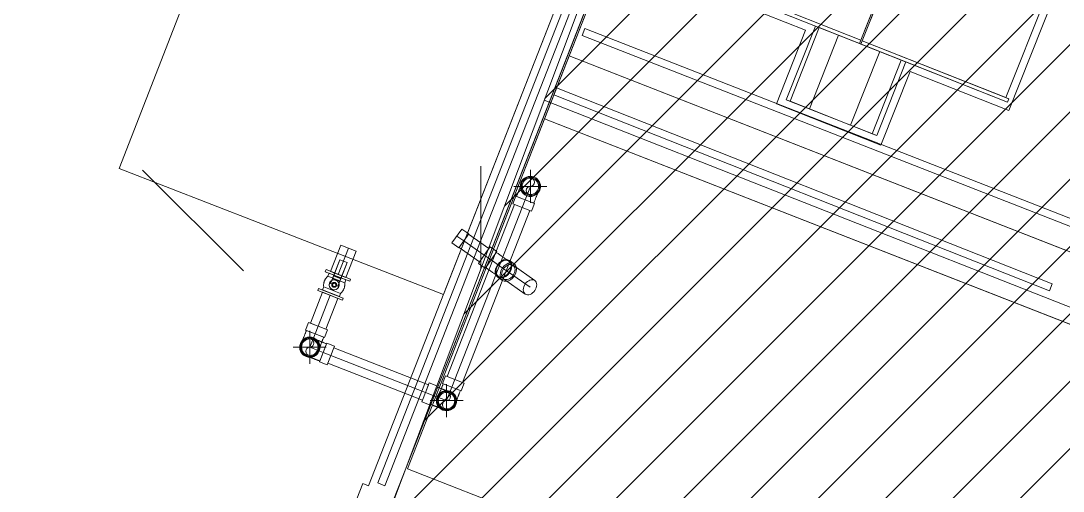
# Model space of a CAD drawing. Header units: metres. Extents: x -207 to 292, y -187 to 169.
# Drawn here: x -130.71 to -123.75, y -70.56 to -67.42 of the extents above; entities that cross this region are included whole.
import ezdxf

# ---------------------------------------------------------------- set-up
doc = ezdxf.new("R2010")
doc.units = ezdxf.units.M
for name, color, linetype, lineweight in [('A-FLOR', 7, 'Continuous', 9), ('A-FLOR-HRAL', 7, 'Continuous', 9), ('A-WALL', 7, 'Continuous', 9), ('ACHURADO', 7, 'Continuous', 9), ('C-BLDG-PADS', 7, 'Continuous', 9), ('C-TOPO', 7, 'Continuous', 9), ('EQUIPOS PIS', 7, 'Continuous', 9), ('M-EQPM', 7, 'Continuous', 9), ('P-PIPE', 7, 'Continuous', 9), ('P-PIPE-CNTR', 7, 'Continuous', 9)]:
    doc.layers.add(name, color=color, linetype=linetype, lineweight=lineweight)
doc.layers.add('PR10-ARQ-PL-001-Emplazamiento-C-1_dwg', color=7, linetype='Continuous', lineweight=9, true_color=0x767676)

# ---------------------------------------------------------------- blocks, each defined once
blk = doc.blocks.new('Railing - Railing-2150862-PLANTA EMPLAZAMIENTO ACTUALIZADO')
at = {"layer": 'A-FLOR-HRAL'}
for p, q in [((-126.9444, -67.4741), (-126.9626, -67.5206)), ((-126.9444, -67.4741), (-126.9626, -67.5206)), ((-126.9444, -67.4741), (-126.9626, -67.5206)), ((-126.9444, -67.4741), (-126.9626, -67.5206)), ((-123.6653, -68.7572), (-126.9444, -67.4741)), ((-123.6653, -68.7572), (-126.9444, -67.4741)), ((-126.9626, -67.5206), (-123.6835, -68.8037)), ((-126.9626, -67.5206), (-123.6835, -68.8037)), ((-123.6835, -68.8037), (-123.6653, -68.7572)), ((-123.6835, -68.8037), (-123.6653, -68.7572)), ((-123.6835, -68.8037), (-123.6653, -68.7572)), ((-123.6835, -68.8037), (-123.6653, -68.7572))]:
    blk.add_line(p, q, dxfattribs=at)
blk = doc.blocks.new('Railing - Railing-2150904-PLANTA EMPLAZAMIENTO ACTUALIZADO')
at = {"layer": 'A-FLOR-HRAL'}
for p, q in [((-127.1329, -67.8708), (-127.1513, -67.9173)), ((-127.1329, -67.8708), (-127.1513, -67.9173)), ((-127.1329, -67.8708), (-127.1513, -67.9173)), ((-127.1329, -67.8708), (-127.1513, -67.9173)), ((-123.8278, -69.1788), (-127.1329, -67.8708)), ((-123.8278, -69.1788), (-127.1329, -67.8708)), ((-127.1513, -67.9173), (-123.8462, -69.2253)), ((-127.1513, -67.9173), (-123.8462, -69.2253)), ((-123.8462, -69.2253), (-123.8278, -69.1788)), ((-123.8462, -69.2253), (-123.8278, -69.1788)), ((-123.8462, -69.2253), (-123.8278, -69.1788)), ((-123.8462, -69.2253), (-123.8278, -69.1788))]:
    blk.add_line(p, q, dxfattribs=at)
blk = doc.blocks.new('M_Equipo estanque lodos - M_Equipo estanque lodos-2152943-PLANTA EMPLAZAMIENTO ACTUALIZADO')
at = {"layer": 'M-EQPM'}
for p, q in [((-0.005, 4.2085), (-1.1021, 4.2085)), ((-1.1021, 4.2085), (-1.1021, -0.05)), ((-1.1021, -0.05), (-1.1021, 4.2085)), ((-1.1021, 4.2085), (-0.005, 4.2085)), ((-0.005, 4.1585), (-0.005, 4.2085)), ((-0.005, 4.2085), (-0.005, 4.1585)), ((0.005, 4.2085), (-0.005, 4.2085)), ((-0.005, 4.2085), (-0.005, 0)), ((-0.005, 0), (-0.005, 4.2085)), ((-0.005, 4.2085), (0.005, 4.2085)), ((1.0852, 4.2085), (0.005, 4.2085)), ((0.005, 4.2085), (0.005, 4.1585)), ((0.005, 4.1585), (0.005, 4.2085)), ((0.005, 4.2085), (1.0852, 4.2085)), ((0.005, 4.2085), (0.005, 0)), ((0.005, 0), (0.005, 4.2085)), ((1.0852, -0.05), (1.0852, 4.2085)), ((1.0852, 4.2085), (1.0852, -0.05)), ((-0.005, 4.1585), (-1.056, 4.1585)), ((-1.056, 4.1585), (-0.005, 4.1585)), ((-0.005, 4.1585), (-1.056, 4.1585)), ((-0.005, 4.1585), (-1.056, 4.1585)), ((-1.056, 4.1343), (-1.056, 4.1585)), ((-1.056, 4.1585), (-1.056, 4.1343)), ((-1.0352, 4.1343), (-1.056, 4.1343)), ((-1.056, 4.1343), (-1.0352, 4.1343)), ((-1.056, 4.1343), (-0.005, 4.1343)), ((-1.056, 4.1343), (-0.005, 4.1343)), ((-1.0352, 3.1435), (-1.0352, 4.1343)), ((-1.0352, 4.1343), (-0.005, 4.1343)), ((-1.0352, 4.1343), (-1.0352, 3.1435)), ((-1.0352, 4.1343), (-0.005, 4.1343)), ((-0.005, 4.1585), (-0.005, 4.1343)), ((-0.005, 4.1343), (-0.005, 4.1585)), ((-0.005, 4.1343), (-0.005, 3.1435)), ((-0.005, 3.1435), (-0.005, 4.1343)), ((1.056, 4.1585), (0.005, 4.1585)), ((0.005, 4.1585), (1.056, 4.1585)), ((1.056, 4.1585), (0.005, 4.1585)), ((1.056, 4.1585), (0.005, 4.1585)), ((0.005, 4.1343), (0.005, 4.1585)), ((0.005, 4.1585), (0.005, 4.1343)), ((0.005, 3.1435), (0.005, 4.1343)), ((0.005, 4.1343), (1.0352, 4.1343)), ((0.005, 4.1343), (1.0352, 4.1343)), ((0.005, 4.1343), (0.005, 3.1435)), ((0.005, 4.1343), (1.056, 4.1343)), ((0.005, 4.1343), (1.056, 4.1343)), ((1.0352, 4.1343), (1.0352, 3.1435)), ((1.0352, 3.1435), (1.0352, 4.1343)), ((1.056, 4.1343), (1.0352, 4.1343)), ((1.0352, 4.1343), (1.056, 4.1343)), ((1.056, 4.1585), (1.056, 4.1343)), ((1.056, 4.1343), (1.056, 4.1585)), ((-1.056, 3.1435), (-1.0352, 3.1435)), ((-0.005, 3.1435), (-1.056, 3.1435)), ((-1.0352, 3.1435), (-1.056, 3.1435)), ((-0.005, 3.1435), (-1.056, 3.1435)), ((-1.056, 3.1193), (-1.056, 3.1435)), ((-1.056, 3.1435), (-1.056, 3.1193)), ((-0.005, 3.1435), (-1.0352, 3.1435)), ((-0.005, 3.1435), (-1.0352, 3.1435)), ((-0.005, 3.1435), (-0.005, 3.1193)), ((-0.005, 3.1193), (-0.005, 3.1435)), ((1.0352, 3.1435), (0.005, 3.1435)), ((1.0352, 3.1435), (0.005, 3.1435)), ((1.056, 3.1435), (0.005, 3.1435)), ((1.056, 3.1435), (0.005, 3.1435)), ((0.005, 3.1193), (0.005, 3.1435)), ((0.005, 3.1435), (0.005, 3.1193)), ((1.0352, 3.1435), (1.056, 3.1435)), ((1.056, 3.1435), (1.0352, 3.1435)), ((1.056, 3.1435), (1.056, 3.1193)), ((1.056, 3.1193), (1.056, 3.1435)), ((-1.0352, 3.1193), (-1.056, 3.1193)), ((-1.056, 3.1193), (-1.0352, 3.1193)), ((-1.056, 3.1193), (-0.005, 3.1193)), ((-1.056, 3.1193), (-0.005, 3.1193)), ((-1.0352, 2.1241), (-1.0352, 3.1193)), ((-1.0352, 3.1193), (-0.005, 3.1193)), ((-1.0352, 3.1193), (-1.0352, 2.1241)), ((-1.0352, 3.1193), (-0.005, 3.1193)), ((-0.005, 3.1193), (-0.005, 2.1241)), ((-0.005, 2.1241), (-0.005, 3.1193)), ((0.005, 2.1241), (0.005, 3.1193)), ((0.005, 3.1193), (1.0352, 3.1193)), ((0.005, 3.1193), (1.0352, 3.1193)), ((0.005, 3.1193), (0.005, 2.1241)), ((0.005, 3.1193), (1.056, 3.1193)), ((0.005, 3.1193), (1.056, 3.1193)), ((1.0352, 3.1193), (1.0352, 2.1241)), ((1.0352, 2.1241), (1.0352, 3.1193)), ((1.056, 3.1193), (1.0352, 3.1193)), ((1.0352, 3.1193), (1.056, 3.1193)), ((-1.056, 2.1241), (-1.0352, 2.1241)), ((-0.005, 2.1241), (-1.056, 2.1241)), ((-1.0352, 2.1241), (-1.056, 2.1241)), ((-0.005, 2.1241), (-1.056, 2.1241)), ((-1.056, 2.0999), (-1.056, 2.1241)), ((-1.056, 2.1241), (-1.056, 2.0999)), ((-1.0352, 2.0999), (-1.056, 2.0999)), ((-1.056, 2.0999), (-1.0352, 2.0999)), ((-1.056, 2.0999), (-0.005, 2.0999)), ((-1.056, 2.0999), (-0.005, 2.0999)), ((-0.005, 2.1241), (-1.0352, 2.1241)), ((-0.005, 2.1241), (-1.0352, 2.1241)), ((-1.0352, 1.1347), (-1.0352, 2.0999)), ((-1.0352, 2.0999), (-0.005, 2.0999)), ((-1.0352, 2.0999), (-1.0352, 1.1347)), ((-1.0352, 2.0999), (-0.005, 2.0999)), ((-0.005, 2.1241), (-0.005, 2.0999)), ((-0.005, 2.0999), (-0.005, 2.1241)), ((-0.005, 2.0999), (-0.005, 1.1347)), ((-0.005, 1.1347), (-0.005, 2.0999)), ((1.0352, 2.1241), (0.005, 2.1241)), ((1.0352, 2.1241), (0.005, 2.1241)), ((1.056, 2.1241), (0.005, 2.1241)), ((1.056, 2.1241), (0.005, 2.1241)), ((0.005, 2.0999), (0.005, 2.1241)), ((0.005, 2.1241), (0.005, 2.0999)), ((0.005, 1.1347), (0.005, 2.0999)), ((0.005, 2.0999), (1.0352, 2.0999)), ((0.005, 2.0999), (1.0352, 2.0999)), ((0.005, 2.0999), (0.005, 1.1347)), ((0.005, 2.0999), (1.056, 2.0999)), ((0.005, 2.0999), (1.056, 2.0999)), ((1.0352, 2.1241), (1.056, 2.1241)), ((1.056, 2.1241), (1.0352, 2.1241)), ((1.0352, 2.0999), (1.0352, 1.1347)), ((1.0352, 1.1347), (1.0352, 2.0999)), ((1.056, 2.0999), (1.0352, 2.0999)), ((1.0352, 2.0999), (1.056, 2.0999)), ((1.056, 2.1241), (1.056, 2.0999)), ((1.056, 2.0999), (1.056, 2.1241)), ((-1.056, 1.1347), (-1.0352, 1.1347)), ((-0.005, 1.1347), (-1.056, 1.1347)), ((-1.0352, 1.1347), (-1.056, 1.1347)), ((-0.005, 1.1347), (-1.056, 1.1347)), ((-1.056, 1.1105), (-1.056, 1.1347)), ((-1.056, 1.1347), (-1.056, 1.1105)), ((-0.005, 1.1347), (-1.0352, 1.1347)), ((-0.005, 1.1347), (-1.0352, 1.1347)), ((-0.005, 1.1347), (-0.005, 1.1105)), ((-0.005, 1.1105), (-0.005, 1.1347)), ((1.0352, 1.1347), (0.005, 1.1347)), ((1.0352, 1.1347), (0.005, 1.1347)), ((1.056, 1.1347), (0.005, 1.1347)), ((1.056, 1.1347), (0.005, 1.1347)), ((0.005, 1.1105), (0.005, 1.1347)), ((0.005, 1.1347), (0.005, 1.1105)), ((1.0352, 1.1347), (1.056, 1.1347)), ((1.056, 1.1347), (1.0352, 1.1347)), ((1.056, 1.1347), (1.056, 1.1105)), ((1.056, 1.1105), (1.056, 1.1347)), ((-1.0352, 1.1105), (-1.056, 1.1105)), ((-1.056, 1.1105), (-1.0352, 1.1105)), ((-1.056, 1.1105), (-0.005, 1.1105)), ((-1.056, 1.1105), (-0.005, 1.1105)), ((-1.0352, 0.0242), (-1.0352, 1.1105)), ((-1.0352, 1.1105), (-0.005, 1.1105)), ((-1.0352, 1.1105), (-1.0352, 0.0242)), ((-1.0352, 1.1105), (-0.005, 1.1105)), ((-0.005, 1.1105), (-0.005, 0.0242)), ((-0.005, 0.0242), (-0.005, 1.1105)), ((0.005, 0.0242), (0.005, 1.1105)), ((0.005, 1.1105), (1.0352, 1.1105)), ((0.005, 1.1105), (1.0352, 1.1105)), ((0.005, 1.1105), (0.005, 0.0242)), ((0.005, 1.1105), (1.056, 1.1105)), ((0.005, 1.1105), (1.056, 1.1105)), ((1.0352, 1.1105), (1.0352, 0.0242)), ((1.0352, 0.0242), (1.0352, 1.1105)), ((1.056, 1.1105), (1.0352, 1.1105)), ((1.0352, 1.1105), (1.056, 1.1105)), ((-1.056, 0.0242), (-1.0352, 0.0242)), ((-0.005, 0.0242), (-1.056, 0.0242)), ((-1.0352, 0.0242), (-1.056, 0.0242)), ((-0.005, 0.0242), (-1.056, 0.0242)), ((-1.056, 0), (-1.056, 0.0242)), ((-1.056, 0.0242), (-1.056, 0)), ((-0.3221, 0), (-1.056, 0)), ((-1.056, 0), (-0.3221, 0)), ((-1.056, 0), (-0.005, 0)), ((-1.056, 0), (-0.005, 0)), ((-0.005, 0.0242), (-1.0352, 0.0242)), ((-0.005, 0.0242), (-1.0352, 0.0242)), ((0.3273, 0), (-0.3221, 0)), ((-0.3221, 0), (-0.2943, 0)), ((-0.3221, -0.5288), (-0.3221, 0)), ((-0.3221, 0), (-0.3221, -0.5288)), ((-0.3221, 0), (-0.3221, -0.5288)), ((-0.3221, 0), (-0.3221, -0.5288)), ((-0.2943, 0), (-0.1557, 0)), ((-0.2943, 0), (-0.2943, -0.5288)), ((-0.2943, 0), (-0.2943, -0.5288)), ((-0.1557, 0), (0.1394, 0)), ((-0.1557, 0), (-0.1557, -0.5288)), ((-0.005, 0.0242), (-0.005, 0)), ((-0.005, 0), (-0.005, 0.0242)), ((0.005, 0), (-0.005, 0)), ((-0.005, 0), (0.005, 0)), ((1.0352, 0.0242), (0.005, 0.0242)), ((1.0352, 0.0242), (0.005, 0.0242)), ((1.056, 0.0242), (0.005, 0.0242)), ((1.056, 0.0242), (0.005, 0.0242)), ((0.005, 0), (0.005, 0.0242)), ((0.005, 0.0242), (0.005, 0)), ((0.1394, 0), (0.1394, -0.5288)), ((0.2939, 0), (0.2939, -0.5288)), ((0.2939, 0), (0.2939, -0.5288)), ((0.3273, -0.5288), (0.3273, 0)), ((0.3273, 0), (0.3273, -0.5288)), ((1.0352, 0.0242), (1.056, 0.0242)), ((1.056, 0.0242), (1.0352, 0.0242)), ((1.056, 0.0242), (1.056, 0)), ((1.056, 0), (1.056, 0.0242)), ((-1.1021, -0.05), (-0.3721, -0.05)), ((-0.3721, -0.05), (-1.1021, -0.05)), ((-0.3721, -0.05), (-0.3721, -0.5788)), ((-0.3721, -0.5788), (-0.3721, -0.05)), ((0.005, 0), (1.056, 0)), ((0.005, 0), (1.056, 0)), ((0.1394, 0), (0.2939, 0)), ((0.2939, 0), (0.3273, 0)), ((1.056, 0), (0.3273, 0)), ((0.3273, 0), (1.056, 0)), ((0.3273, 0), (0.3273, -0.5288)), ((0.3273, -0.5288), (0.3273, 0)), ((0.3773, -0.5788), (0.3773, -0.05)), ((0.3773, -0.05), (1.0852, -0.05)), ((1.0852, -0.05), (0.3773, -0.05)), ((0.3773, -0.05), (0.3773, -0.5788)), ((0.3273, -0.5288), (-0.3221, -0.5288)), ((-0.3221, -0.5288), (0.3273, -0.5288)), ((-0.2943, -0.5288), (-0.3221, -0.5288)), ((-0.3221, -0.5288), (0.3273, -0.5288)), ((-0.1557, -0.5288), (-0.2943, -0.5288)), ((0.1394, -0.5288), (-0.1557, -0.5288)), ((0.2939, -0.5288), (0.1394, -0.5288)), ((0.3273, -0.5288), (0.2939, -0.5288)), ((-0.3721, -0.5788), (0.3773, -0.5788)), ((0.3773, -0.5788), (-0.3721, -0.5788))]:
    blk.add_line(p, q, dxfattribs=at)
blk = doc.blocks.new('Plastico - Codo - PL - Codo-2177295-PLANTA EMPLAZAMIENTO ACTUALIZADO')
at = {"layer": 'P-PIPE'}
for p, q in [((-128.786, -69.4352), (-128.806, -69.4864)), ((-128.7232, -69.4598), (-128.786, -69.4352)), ((-128.806, -69.4864), (-128.7433, -69.511)), ((-128.7433, -69.511), (-128.8008, -69.4885)), ((-128.7433, -69.511), (-128.6805, -69.5355)), ((-128.6858, -69.5335), (-128.7433, -69.511)), ((-128.6605, -69.4843), (-128.7232, -69.4598)), ((-128.6805, -69.5355), (-128.6605, -69.4843))]:
    blk.add_line(p, q, dxfattribs=at)
at = {"layer": 'P-PIPE', "flags": 128}
for points in [[(-128.8008, -69.4885), (-128.8022, -69.4921), (-128.8036, -69.4956), (-128.805, -69.4992), (-128.8064, -69.5028), (-128.8077, -69.5063), (-128.8091, -69.5098), (-128.8105, -69.5132), (-128.8118, -69.5167), (-128.8131, -69.52), (-128.8144, -69.5234), (-128.8157, -69.5266), (-128.817, -69.5299), (-128.8182, -69.533), (-128.8194, -69.5361), (-128.8206, -69.5391), (-128.8217, -69.542), (-128.8228, -69.5448), (-128.8239, -69.5476), (-128.8249, -69.5502), (-128.8259, -69.5528), (-128.8269, -69.5552), (-128.8278, -69.5575), (-128.8287, -69.5598), (-128.8295, -69.5619), (-128.8303, -69.5639), (-128.831, -69.5657), (-128.8317, -69.5675), (-128.8323, -69.5691), (-128.8329, -69.5706), (-128.8334, -69.572), (-128.8339, -69.5732), (-128.8344, -69.5743), (-128.8347, -69.5753), (-128.8351, -69.5761), (-128.8353, -69.5768), (-128.8355, -69.5773), (-128.8357, -69.5777), (-128.8358, -69.578), (-128.8358, -69.5781)], [(-128.7208, -69.6231), (-128.7208, -69.623), (-128.7207, -69.6228), (-128.7206, -69.6224), (-128.7204, -69.6219), (-128.7201, -69.6213), (-128.7198, -69.6205), (-128.7195, -69.6196), (-128.719, -69.6185), (-128.7186, -69.6173), (-128.7181, -69.616), (-128.7175, -69.6145), (-128.7169, -69.613), (-128.7162, -69.6112), (-128.7155, -69.6094), (-128.7147, -69.6074), (-128.7139, -69.6053), (-128.713, -69.6031), (-128.7121, -69.6008), (-128.7112, -69.5984), (-128.7102, -69.5959), (-128.7092, -69.5933), (-128.7081, -69.5906), (-128.707, -69.5878), (-128.7059, -69.5849), (-128.7047, -69.5819), (-128.7035, -69.5788), (-128.7023, -69.5757), (-128.701, -69.5725), (-128.6998, -69.5693), (-128.6985, -69.5659), (-128.6971, -69.5626), (-128.6958, -69.5592), (-128.6945, -69.5557), (-128.6931, -69.5522), (-128.6917, -69.5487), (-128.6903, -69.5452), (-128.6889, -69.5416), (-128.6875, -69.538), (-128.6861, -69.5344), (-128.6858, -69.5335)]]:
    blk.add_lwpolyline(points, dxfattribs=at)
at = {"layer": 'P-PIPE'}
for radius, start, end in [(0.0674, 68.6299, 248.6299), (0.0674, 68.6299, 248.6299), (0.0617, 68.6299, 248.6299), (0.0674, 248.6299, 68.6299), (0.0674, 248.6299, 68.6299), (0.0618, 248.6299, 68.6299)]:
    blk.add_arc((-128.7783, -69.6006), radius, start, end, dxfattribs=at)
blk = doc.blocks.new('Plastico - Codo - PL - Codo-V53-PLANTA EMPLAZAMIENTO ACTUALIZADO')
at = {"layer": 'P-PIPE'}
for p, q in [((-128.6642, -69.5729), (-128.6887, -69.6356)), ((-128.6662, -69.5781), (-128.6887, -69.6356)), ((-128.6129, -69.5929), (-128.6642, -69.5729)), ((-128.6887, -69.6356), (-128.7133, -69.6984)), ((-128.6887, -69.6356), (-128.7112, -69.6931)), ((-128.6375, -69.6557), (-128.6129, -69.5929)), ((-128.7133, -69.6984), (-128.6621, -69.7184)), ((-128.6621, -69.7184), (-128.6375, -69.6557))]:
    blk.add_line(p, q, dxfattribs=at)
at = {"layer": 'P-PIPE', "flags": 128}
for points in [[(-128.8008, -69.6581), (-128.8031, -69.6571), (-128.8053, -69.6561), (-128.8075, -69.655), (-128.8097, -69.6538), (-128.8118, -69.6525), (-128.8138, -69.6511), (-128.8158, -69.6496), (-128.8178, -69.6481), (-128.8196, -69.6465), (-128.8214, -69.6448), (-128.8232, -69.643), (-128.8248, -69.6412), (-128.8264, -69.6393), (-128.8279, -69.6373), (-128.8294, -69.6353), (-128.8307, -69.6333), (-128.832, -69.6311), (-128.8332, -69.629), (-128.8342, -69.6268), (-128.8353, -69.6245), (-128.8362, -69.6222), (-128.837, -69.6199), (-128.8377, -69.6175), (-128.8383, -69.6151), (-128.8389, -69.6127), (-128.8393, -69.6103), (-128.8396, -69.6078), (-128.8399, -69.6054), (-128.84, -69.6029), (-128.8401, -69.6004), (-128.84, -69.598), (-128.8399, -69.5955), (-128.8396, -69.5931), (-128.8393, -69.5906), (-128.8388, -69.5882), (-128.8383, -69.5858), (-128.8376, -69.5834), (-128.8369, -69.581), (-128.8361, -69.5787), (-128.8358, -69.5781)], [(-128.8358, -69.5781), (-128.8349, -69.5758), (-128.8338, -69.5736), (-128.8327, -69.5714), (-128.8315, -69.5692), (-128.8302, -69.5671), (-128.8288, -69.5651), (-128.8274, -69.5631), (-128.8258, -69.5611), (-128.8242, -69.5593), (-128.8225, -69.5575), (-128.8208, -69.5557), (-128.8189, -69.5541), (-128.817, -69.5525), (-128.8151, -69.551), (-128.8131, -69.5495), (-128.811, -69.5482), (-128.8089, -69.5469), (-128.8067, -69.5457), (-128.8045, -69.5447), (-128.8022, -69.5436), (-128.7999, -69.5427), (-128.7976, -69.5419), (-128.7953, -69.5412), (-128.7929, -69.5406), (-128.7905, -69.54), (-128.788, -69.5396), (-128.7856, -69.5393), (-128.7831, -69.539), (-128.7807, -69.5389), (-128.7782, -69.5388), (-128.7757, -69.5389), (-128.7733, -69.539), (-128.7708, -69.5393), (-128.7684, -69.5396), (-128.7659, -69.5401), (-128.7635, -69.5406), (-128.7611, -69.5413), (-128.7588, -69.542), (-128.7564, -69.5428), (-128.7558, -69.5431)], [(-128.7558, -69.5431), (-128.7535, -69.544), (-128.7513, -69.5451), (-128.7491, -69.5462), (-128.7469, -69.5474), (-128.7448, -69.5487), (-128.7428, -69.5501), (-128.7408, -69.5515), (-128.7389, -69.5531), (-128.737, -69.5547), (-128.7352, -69.5564), (-128.7335, -69.5581), (-128.7318, -69.56), (-128.7302, -69.5619), (-128.7287, -69.5638), (-128.7273, -69.5658), (-128.7259, -69.5679), (-128.7247, -69.57), (-128.7235, -69.5722), (-128.7224, -69.5744), (-128.7214, -69.5767), (-128.7205, -69.5789), (-128.7197, -69.5813), (-128.7189, -69.5836), (-128.7183, -69.586), (-128.7178, -69.5884), (-128.7173, -69.5909), (-128.717, -69.5933), (-128.7168, -69.5958), (-128.7166, -69.5982), (-128.7166, -69.6007), (-128.7166, -69.6032), (-128.7168, -69.6056), (-128.717, -69.6081), (-128.7174, -69.6105), (-128.7178, -69.613), (-128.7184, -69.6154), (-128.719, -69.6178), (-128.7198, -69.6201), (-128.7206, -69.6225), (-128.7208, -69.6231)], [(-128.7558, -69.5431), (-128.7558, -69.5431), (-128.7555, -69.5432), (-128.7552, -69.5433), (-128.7547, -69.5435), (-128.754, -69.5438), (-128.7533, -69.5441), (-128.7523, -69.5444), (-128.7513, -69.5449), (-128.7501, -69.5453), (-128.7487, -69.5458), (-128.7473, -69.5464), (-128.7457, -69.547), (-128.744, -69.5477), (-128.7421, -69.5484), (-128.7402, -69.5492), (-128.7381, -69.55), (-128.7359, -69.5509), (-128.7336, -69.5518), (-128.7312, -69.5527), (-128.7286, -69.5537), (-128.726, -69.5547), (-128.7233, -69.5558), (-128.7205, -69.5569), (-128.7176, -69.558), (-128.7146, -69.5592), (-128.7116, -69.5604), (-128.7085, -69.5616), (-128.7053, -69.5629), (-128.702, -69.5641), (-128.6987, -69.5654), (-128.6953, -69.5667), (-128.6919, -69.5681), (-128.6885, -69.5694), (-128.685, -69.5708), (-128.6815, -69.5722), (-128.6779, -69.5736), (-128.6743, -69.575), (-128.6708, -69.5764), (-128.6672, -69.5778), (-128.6662, -69.5781)], [(-128.7208, -69.6231), (-128.7218, -69.6254), (-128.7228, -69.6276), (-128.7239, -69.6298), (-128.7251, -69.632), (-128.7264, -69.6341), (-128.7278, -69.6361), (-128.7293, -69.6381), (-128.7308, -69.64), (-128.7324, -69.6419), (-128.7341, -69.6437), (-128.7359, -69.6454), (-128.7377, -69.6471), (-128.7396, -69.6487), (-128.7416, -69.6502), (-128.7436, -69.6516), (-128.7456, -69.653), (-128.7478, -69.6542), (-128.7499, -69.6554), (-128.7521, -69.6565), (-128.7544, -69.6575), (-128.7567, -69.6584), (-128.759, -69.6592), (-128.7614, -69.66), (-128.7638, -69.6606), (-128.7662, -69.6611), (-128.7686, -69.6616), (-128.7711, -69.6619), (-128.7735, -69.6621), (-128.776, -69.6623), (-128.7785, -69.6623), (-128.7809, -69.6623), (-128.7834, -69.6621), (-128.7858, -69.6619), (-128.7883, -69.6615), (-128.7907, -69.6611), (-128.7931, -69.6605), (-128.7955, -69.6599), (-128.7979, -69.6591), (-128.8002, -69.6583), (-128.8008, -69.6581)], [(-128.7112, -69.6931), (-128.7148, -69.6917), (-128.7184, -69.6903), (-128.722, -69.6889), (-128.7255, -69.6876), (-128.729, -69.6862), (-128.7325, -69.6848), (-128.736, -69.6835), (-128.7394, -69.6821), (-128.7428, -69.6808), (-128.7461, -69.6795), (-128.7494, -69.6782), (-128.7526, -69.677), (-128.7557, -69.6757), (-128.7588, -69.6745), (-128.7618, -69.6733), (-128.7647, -69.6722), (-128.7676, -69.6711), (-128.7703, -69.67), (-128.773, -69.669), (-128.7755, -69.668), (-128.7779, -69.667), (-128.7803, -69.6661), (-128.7825, -69.6652), (-128.7846, -69.6644), (-128.7866, -69.6636), (-128.7885, -69.6629), (-128.7902, -69.6622), (-128.7919, -69.6616), (-128.7934, -69.661), (-128.7947, -69.6605), (-128.796, -69.66), (-128.7971, -69.6596), (-128.798, -69.6592), (-128.7988, -69.6589), (-128.7995, -69.6586), (-128.8001, -69.6584), (-128.8005, -69.6582), (-128.8007, -69.6581), (-128.8008, -69.6581)]]:
    blk.add_lwpolyline(points, dxfattribs=at)
at = {"layer": 'P-PIPE'}
for radius, start, end in [(0.0674, 158.6299, 338.6299), (0.0674, 158.6299, 338.6299), (0.0674, 338.6299, 158.6299), (0.0674, 338.6299, 158.6299), (0.0617, 158.6299, 338.6299), (0.0618, 338.6299, 158.6299)]:
    blk.add_arc((-128.7783, -69.6006), radius, start, end, dxfattribs=at)
blk = doc.blocks.new('M_Ball Valve - 50-150 mm - 110 mm-2178758-PLANTA EMPLAZAMIENTO ACTUALIZADO')
at = {"layer": 'P-PIPE'}
for p, q in [((-0.06, 0.088), (-0.075, 0.088)), ((-0.075, 0.088), (-0.075, -0.088)), ((-0.075, 0.088), (-0.075, -0.088)), ((-0.06, -0.088), (-0.06, 0.088)), ((-0.06, -0.088), (-0.06, 0.088)), ((0.075, 0.088), (0.06, 0.088)), ((0.06, 0.088), (0.06, -0.088)), ((0.06, 0.088), (0.06, -0.088)), ((0.075, -0.088), (0.075, 0.088)), ((0.075, -0.088), (0.075, 0.088)), ((-0.0375, 0.0605), (-0.06, 0.0605)), ((-0.06, -0.0605), (-0.06, 0.0605)), ((-0.06, -0.0605), (-0.06, 0.0605)), ((-0.0375, 0.0605), (-0.0375, -0.0605)), ((-0.0375, 0.0605), (-0.0375, -0.0605)), ((0, 0.0255), (0, 0.0165)), ((0, 0.0165), (0, 0.0255)), ((0, 0.0255), (0.0362, 0.0255)), ((0.0388, 0.0255), (0, 0.0255)), ((0.0362, 0.0255), (0.0543, 0.0255)), ((0.0362, -0.0255), (0.0362, 0.0255)), ((0.06, 0.0605), (0.0375, 0.0605)), ((0.0375, 0.0605), (0.0375, -0.0605)), ((0.0375, 0.0605), (0.0375, -0.0605)), ((0.0388, 0.0255), (0.0388, -0.0255)), ((0.057, 0.0255), (0.0388, 0.0255)), ((0.0543, 0.0255), (0.17, 0.0255)), ((0.0543, -0.0255), (0.0543, 0.0255)), ((0.057, 0.0255), (0.057, -0.0255)), ((0.17, 0.0255), (0.057, 0.0255)), ((0.06, 0.0605), (0.06, -0.0605)), ((0.06, 0.0605), (0.06, -0.0605)), ((0.17, 0.0255), (0.17, -0.0255)), ((0.17, -0.0255), (0.17, 0.0255)), ((-0.06, -0.0605), (-0.0375, -0.0605)), ((0, -0.0255), (0, -0.0165)), ((0, -0.0165), (0, -0.0255)), ((0.0388, -0.0255), (0, -0.0255)), ((0.0362, -0.0255), (0, -0.0255)), ((0.0543, -0.0255), (0.0362, -0.0255)), ((0.0375, -0.0605), (0.06, -0.0605)), ((0.0388, -0.0255), (0.057, -0.0255)), ((0.17, -0.0255), (0.0543, -0.0255)), ((0.057, -0.0255), (0.17, -0.0255)), ((-0.075, -0.088), (-0.06, -0.088)), ((0.06, -0.088), (0.075, -0.088))]:
    blk.add_line(p, q, dxfattribs=at)
at = {"layer": 'P-PIPE', "flags": 128}
for points in [[(-0.0375, 0.0605), (-0.0347, 0.0619), (-0.0319, 0.0633), (-0.029, 0.0645), (-0.0261, 0.0656), (-0.0232, 0.0666), (-0.0202, 0.0675), (-0.0171, 0.0682), (-0.0141, 0.0688), (-0.011, 0.0693), (-0.0079, 0.0697), (-0.0048, 0.07), (-0.0017, 0.0701), (0.0014, 0.0701), (0.0046, 0.07), (0.0077, 0.0697), (0.0108, 0.0694), (0.0138, 0.0689), (0.0169, 0.0683), (0.0199, 0.0675), (0.0229, 0.0667), (0.0259, 0.0657), (0.0288, 0.0646), (0.0317, 0.0634), (0.0345, 0.0621), (0.0373, 0.0606), (0.0375, 0.0605)], [(0.0375, -0.0605), (0.0347, -0.0619), (0.0319, -0.0633), (0.029, -0.0645), (0.0261, -0.0656), (0.0232, -0.0666), (0.0202, -0.0675), (0.0171, -0.0682), (0.0141, -0.0688), (0.011, -0.0693), (0.0079, -0.0697), (0.0048, -0.07), (0.0017, -0.0701), (-0.0014, -0.0701), (-0.0046, -0.07), (-0.0077, -0.0697), (-0.0108, -0.0694), (-0.0138, -0.0689), (-0.0169, -0.0683), (-0.0199, -0.0675), (-0.0229, -0.0667), (-0.0259, -0.0657), (-0.0288, -0.0646), (-0.0317, -0.0634), (-0.0345, -0.0621), (-0.0373, -0.0606), (-0.0375, -0.0605)]]:
    blk.add_lwpolyline(points, dxfattribs=at)
at = {"layer": 'P-PIPE'}
for radius, start, end in [(0.033, 360, 180), (0.0165, 360, 180), (0.0165, 0, 180), (0.011, 0, 180), (0.011, 360, 180), (0.011, 0, 180), (0.011, 0, 180), (0.0165, 360, 90), (0.0165, 0, 90), (0.033, 180, 360), (0.0165, 180, 360), (0.0165, 180, 360), (0.011, 180, 360), (0.011, 180, 360), (0.011, 180, 360), (0.011, 180, 360), (0.0165, 270, 0), (0.0165, 270, 360)]:
    blk.add_arc((0, 0), radius, start, end, dxfattribs=at)
for points in [[(-0.033, 0), (-0.033, 0.0038), (-0.0317, 0.0115), (-0.0258, 0.0217), (-0.0168, 0.0292), (-0.0058, 0.0332), (0.0059, 0.0332), (0.0168, 0.0292), (0.0258, 0.0216), (0.0316, 0.0115), (0.033, 0.0038), (0.033, 0)], [(0.033, 0), (0.033, -0.0038), (0.0316, -0.0115), (0.0258, -0.0216), (0.0168, -0.0292), (0.0059, -0.0332), (-0.0058, -0.0332), (-0.0168, -0.0292), (-0.0258, -0.0217), (-0.0317, -0.0115), (-0.033, -0.0038), (-0.033, 0)]]:
    blk.add_open_spline(points, degree=3, dxfattribs=at)
blk = doc.blocks.new('Plastico - Codo - PL - Codo-2179851-PLANTA EMPLAZAMIENTO ACTUALIZADO')
at = {"layer": 'P-PIPE'}
for p, q in [((-127.5763, -68.9319), (-127.615, -68.9871)), ((-127.5313, -68.9635), (-127.5763, -68.9319)), ((-127.615, -68.9871), (-127.6537, -69.0423)), ((-127.6086, -69.0739), (-127.5699, -69.0187)), ((-127.5699, -69.0187), (-127.6054, -69.0692)), ((-127.5699, -69.0187), (-127.5313, -68.9635)), ((-127.5345, -68.9681), (-127.5699, -69.0187)), ((-127.4157, -69.0444), (-127.4475, -69.0221)), ((-127.6537, -69.0423), (-127.6086, -69.0739)), ((-127.5249, -69.1325), (-127.493, -69.1548))]:
    blk.add_line(p, q, dxfattribs=at)
at = {"layer": 'P-PIPE', "flags": 128}
for points in [[(-127.4508, -69.0267), (-127.4542, -69.0243), (-127.4577, -69.0218), (-127.4614, -69.0193), (-127.4652, -69.0166), (-127.4691, -69.0139), (-127.4731, -69.0111), (-127.4772, -69.0082), (-127.4814, -69.0053), (-127.4857, -69.0023), (-127.49, -68.9993), (-127.4944, -68.9962), (-127.4989, -68.993), (-127.5035, -68.9898), (-127.5081, -68.9866), (-127.5127, -68.9834), (-127.5174, -68.9801), (-127.5221, -68.9768), (-127.5268, -68.9735), (-127.5315, -68.9702), (-127.5345, -68.9681)], [(-127.6054, -69.0692), (-127.6006, -69.0726), (-127.5959, -69.0759), (-127.5912, -69.0792), (-127.5865, -69.0825), (-127.5818, -69.0857), (-127.5772, -69.089), (-127.5726, -69.0922), (-127.5681, -69.0953), (-127.5636, -69.0985), (-127.5592, -69.1015), (-127.5549, -69.1046), (-127.5507, -69.1075), (-127.5465, -69.1105), (-127.5425, -69.1133), (-127.5385, -69.1161), (-127.5346, -69.1188), (-127.5309, -69.1214), (-127.5273, -69.1239), (-127.5238, -69.1264), (-127.5216, -69.1279)]]:
    blk.add_lwpolyline(points, dxfattribs=at)
at = {"layer": 'P-PIPE'}
for centre, major_axis, start_param, end_param in [((-127.4862, -69.0773), (0.0387, 0.0552), 4.712389, 7.853982), ((-127.4862, -69.0773), (0.0354, 0.0506), 4.712389, 7.853982), ((-127.4862, -69.0773), (0.0387, 0.0552), 1.570796, 4.712389), ((-127.4862, -69.0773), (0.0354, 0.0506), 1.570796, 4.712389), ((-127.4543, -69.0996), (0.0387, 0.0552), 1.570796, 4.712389), ((-127.4543, -69.0996), (0.0387, 0.0552), 4.712389, 7.853982)]:
    blk.add_ellipse(centre, major_axis=major_axis, ratio=0.707107, start_param=start_param, end_param=end_param, dxfattribs=at)
blk = doc.blocks.new('Generica - Tapa - GE - Tapa-2180202-PLANTA EMPLAZAMIENTO ACTUALIZADO')
at = {"layer": 'P-PIPE'}
for p, q in [((0.0566, 0.0566), (0, 0.0566)), ((0, 0.0566), (0, -0.0566)), ((0, 0.0566), (0, -0.0566)), ((0.0566, -0.0566), (0.0566, 0.0566)), ((0.0566, -0.0566), (0.0566, 0.0566)), ((0, -0.0566), (0.0566, -0.0566))]:
    blk.add_line(p, q, dxfattribs=at)
blk = doc.blocks.new('Railing - Railing-2180581-PLANTA EMPLAZAMIENTO ACTUALIZADO')
at = {"layer": 'A-FLOR-HRAL'}
for p, q in [((-126.4451, -65.7007), (-128.3255, -70.5065)), ((-126.4451, -65.7007), (-128.3255, -70.5065)), ((-128.279, -70.5247), (-126.3985, -65.719)), ((-128.279, -70.5247), (-126.3985, -65.719)), ((-126.3985, -65.719), (-126.4451, -65.7007)), ((-126.3985, -65.719), (-126.4451, -65.7007)), ((-126.3985, -65.719), (-126.4451, -65.7007)), ((-126.3985, -65.719), (-126.4451, -65.7007)), ((-128.3255, -70.5065), (-128.279, -70.5247)), ((-128.3255, -70.5065), (-128.279, -70.5247)), ((-128.3255, -70.5065), (-128.279, -70.5247)), ((-128.3255, -70.5065), (-128.279, -70.5247))]:
    blk.add_line(p, q, dxfattribs=at)
blk = doc.blocks.new('YADRAN_LASQUEMAS_ARQ_MO_004_PLANTA LODOS_rvt-1-PLANTA EMPLAZAMIENTO ACTUALIZADO')
at = {"layer": 'A-FLOR'}
for p, q in [((-128.1817, -70.5232), (-123.158, -57.6844)), ((-123.158, -57.6844), (-128.1817, -70.5232)), ((-130.0494, -68.4097), (-128.9132, -65.4805)), ((-128.9132, -65.4805), (-130.0494, -68.4097)), ((-126.7421, -66.3227), (-127.887, -69.2485)), ((-127.887, -69.2485), (-126.7421, -66.3227)), ((-127.887, -69.2485), (-130.0494, -68.4097)), ((-130.0494, -68.4097), (-127.887, -69.2485)), ((-128.7672, -72.0025), (-128.1817, -70.5232)), ((-128.1817, -70.5232), (-128.7672, -72.0025))]:
    blk.add_line(p, q, dxfattribs=at)
at = {"layer": 'A-WALL'}
for p, q in [((-123.3384, -57.6239), (-128.3863, -70.5245)), ((-128.3863, -70.5245), (-123.3384, -57.6239)), ((-123.1523, -57.6974), (-128.1271, -70.4111)), ((-127.0497, -67.6577), (-124.129, -60.1934)), ((-127.0497, -67.6577), (-127.2137, -68.0767)), ((-127.0497, -67.6577), (-127.2137, -68.0767)), ((-127.2137, -68.0767), (-127.0497, -67.6577)), ((-127.0497, -67.6577), (-116.8784, -71.6376)), ((-116.8784, -71.6376), (-127.0497, -67.6577)), ((-123.739, -68.9531), (-127.0497, -67.6577)), ((-127.0497, -67.6577), (-116.8784, -71.6376)), ((-128.1271, -70.4111), (-127.2137, -68.0767)), ((-127.2137, -68.0767), (-117.0428, -72.0565)), ((-117.0428, -72.0565), (-127.2137, -68.0767)), ((-117.0428, -72.0565), (-127.2137, -68.0767)), ((-127.2137, -68.0767), (-117.0428, -72.0565)), ((-128.1271, -70.4111), (-124.7188, -71.7448)), ((-125.7143, -71.3552), (-128.1271, -70.4111)), ((-128.4238, -70.5098), (-129.0877, -72.1876)), ((-129.0877, -72.1876), (-128.4238, -70.5098)), ((-128.4238, -70.5098), (-128.3863, -70.5245)), ((-128.3863, -70.5245), (-128.4238, -70.5098))]:
    blk.add_line(p, q, dxfattribs=at)
at = {"layer": 'P-PIPE'}
for p, q in [((-127.4136, -68.6486), (-127.8628, -69.7964)), ((-127.3624, -68.6687), (-127.4136, -68.6486)), ((-127.3624, -68.6687), (-127.4136, -68.6486)), ((-127.3112, -68.6887), (-127.3624, -68.6687)), ((-127.3112, -68.6887), (-127.3624, -68.6687)), ((-127.7603, -69.8365), (-127.3112, -68.6887)), ((-127.7197, -68.8466), (-127.7513, -68.8917)), ((-127.7197, -68.8466), (-127.7513, -68.8917)), ((-127.5835, -68.9421), (-127.7197, -68.8466)), ((-128.5708, -68.9194), (-128.6396, -69.095)), ((-128.5196, -68.9395), (-128.5708, -68.9194)), ((-128.5196, -68.9395), (-128.5708, -68.9194)), ((-128.4684, -68.9595), (-128.5196, -68.9395)), ((-128.4684, -68.9595), (-128.5196, -68.9395)), ((-127.7513, -68.8917), (-127.7828, -68.9367)), ((-127.7513, -68.8917), (-127.7828, -68.9367)), ((-127.7828, -68.9367), (-127.6465, -69.0322)), ((-127.615, -68.9871), (-127.5835, -68.9421)), ((-127.615, -68.9871), (-127.5835, -68.9421)), ((-128.5371, -69.1351), (-128.4684, -68.9595)), ((-127.6465, -69.0322), (-127.615, -68.9871)), ((-127.6465, -69.0322), (-127.615, -68.9871)), ((-127.2782, -69.1558), (-127.4228, -69.0546)), ((-128.6396, -69.095), (-128.5883, -69.1151)), ((-128.6396, -69.095), (-128.5883, -69.1151)), ((-128.5883, -69.1151), (-128.5371, -69.1351)), ((-128.5883, -69.1151), (-128.5371, -69.1351)), ((-127.4859, -69.1447), (-127.3413, -69.2459)), ((-128.6942, -69.2347), (-128.7744, -69.4397)), ((-128.643, -69.2547), (-128.6942, -69.2347)), ((-128.643, -69.2547), (-128.6942, -69.2347)), ((-128.672, -69.4798), (-128.5918, -69.2748)), ((-128.5918, -69.2748), (-128.643, -69.2547)), ((-128.5918, -69.2748), (-128.643, -69.2547)), ((-128.7744, -69.4397), (-128.7232, -69.4598)), ((-128.7744, -69.4397), (-128.7232, -69.4598)), ((-128.7232, -69.4598), (-128.672, -69.4798)), ((-128.7232, -69.4598), (-128.672, -69.4798)), ((-128.6175, -69.6045), (-128.6375, -69.6557)), ((-128.6175, -69.6045), (-128.6375, -69.6557)), ((-127.9874, -69.851), (-128.6175, -69.6045)), ((-128.6375, -69.6557), (-128.6575, -69.7069)), ((-128.6375, -69.6557), (-128.6575, -69.7069)), ((-128.6575, -69.7069), (-128.0275, -69.9534)), ((-128.0075, -69.9022), (-127.9874, -69.851)), ((-128.0075, -69.9022), (-127.9874, -69.851)), ((-127.8628, -69.7964), (-127.8115, -69.8165)), ((-127.8628, -69.7964), (-127.8115, -69.8165)), ((-127.8115, -69.8165), (-127.7603, -69.8365)), ((-127.8115, -69.8165), (-127.7603, -69.8365)), ((-128.0275, -69.9534), (-128.0075, -69.9022)), ((-128.0275, -69.9534), (-128.0075, -69.9022))]:
    blk.add_line(p, q, dxfattribs=at)
at = {"layer": 'P-PIPE', "color": 96, "true_color": 0x007f00}
for centre, radius, start, end in [((-127.3073, -68.5278), 0.055, 0, 180), ((-127.3073, -68.5278), 0.055, 180, 0), ((-127.3073, -68.5553), 0.0275, 90, 270), ((-127.3073, -68.5003), 0.0275, 270, 90), ((-128.7783, -69.6006), 0.055, 0, 180), ((-128.7783, -69.5731), 0.0275, 270, 90), ((-128.7783, -69.6006), 0.055, 180, 0), ((-128.7783, -69.6281), 0.0275, 90, 270), ((-127.8666, -69.9573), 0.055, 0, 180), ((-127.8666, -69.9298), 0.0275, 270, 90), ((-127.8666, -69.9573), 0.055, 180, 0), ((-127.8666, -69.9848), 0.0275, 90, 270)]:
    blk.add_arc(centre, radius, start, end, dxfattribs=at)
at = {"layer": 'P-PIPE'}
for centre, start_param, end_param in [((-127.4543, -69.0996), 1.570796, 3.141593), ((-127.4543, -69.0996), 0, 1.570796), ((-127.4543, -69.0996), 4.712389, 6.283185), ((-127.4543, -69.0996), 3.141593, 4.712389), ((-127.3097, -69.2009), 0, 1.570796), ((-127.3097, -69.2009), 4.712389, 6.283185), ((-127.3097, -69.2009), 1.570796, 3.141593), ((-127.3097, -69.2009), 3.141593, 4.712389)]:
    blk.add_ellipse(centre, major_axis=(0.0315, 0.0451), ratio=0.707107, start_param=start_param, end_param=end_param, dxfattribs=at)
at = {"layer": 'P-PIPE-CNTR'}
for p, q in [((-127.3073, -68.6378), (-127.3073, -68.4178)), ((-127.4173, -68.5278), (-127.1973, -68.5278)), ((-127.3073, -68.5278), (-127.3424, -68.6174)), ((-127.8115, -69.8165), (-127.3624, -68.6687)), ((-127.8115, -69.8165), (-127.3624, -68.6687)), ((-127.3624, -68.6687), (-127.3424, -68.6174)), ((-127.7513, -68.8917), (-127.7976, -68.8592)), ((-128.5196, -68.9395), (-128.5883, -69.1151)), ((-128.5196, -68.9395), (-128.5883, -69.1151)), ((-127.7513, -68.8917), (-127.615, -68.9871)), ((-127.7513, -68.8917), (-127.615, -68.9871)), ((-127.615, -68.9871), (-127.5699, -69.0187)), ((-127.4862, -69.0773), (-127.5699, -69.0187)), ((-127.4862, -69.0773), (-127.4543, -69.0996)), ((-127.4543, -69.0996), (-127.3097, -69.2009)), ((-127.4543, -69.0996), (-127.3097, -69.2009)), ((-128.643, -69.2547), (-128.7232, -69.4598)), ((-128.643, -69.2547), (-128.7232, -69.4598)), ((-128.7783, -69.7106), (-128.7783, -69.4906)), ((-128.7783, -69.6006), (-128.7433, -69.511)), ((-128.7232, -69.4598), (-128.7433, -69.511)), ((-128.8883, -69.6006), (-128.6683, -69.6006)), ((-128.7783, -69.6006), (-128.6887, -69.6356)), ((-128.6887, -69.6356), (-128.6375, -69.6557)), ((-128.6375, -69.6557), (-128.0075, -69.9022)), ((-128.6375, -69.6557), (-128.0075, -69.9022)), ((-127.8666, -70.0673), (-127.8666, -69.8473)), ((-127.8316, -69.8677), (-127.8115, -69.8165)), ((-128.0075, -69.9022), (-127.9562, -69.9222)), ((-127.8666, -69.9573), (-127.9562, -69.9222)), ((-127.8666, -69.9573), (-127.8316, -69.8677)), ((-127.9766, -69.9573), (-127.7566, -69.9573))]:
    blk.add_line(p, q, dxfattribs=at)
at = {"layer": 'A-FLOR-HRAL', "lineweight": 9}
for name in ['Railing - Railing-2180581-PLANTA EMPLAZAMIENTO ACTUALIZADO', 'Railing - Railing-2150862-PLANTA EMPLAZAMIENTO ACTUALIZADO', 'Railing - Railing-2150904-PLANTA EMPLAZAMIENTO ACTUALIZADO']:
    blk.add_blockref(name, (0, 0), dxfattribs=at)
at = {"layer": 'M-EQPM', "lineweight": 9, "rotation": 338.4099999999997}
blk.add_blockref('M_Equipo estanque lodos - M_Equipo estanque lodos-2152943-PLANTA EMPLAZAMIENTO ACTUALIZADO', (-125.1073, -67.577), dxfattribs=at)
at = {"layer": 'P-PIPE', "lineweight": 9}
for name, p, rotation in [('Plastico - Codo - PL - Codo-2177295-PLANTA EMPLAZAMIENTO ACTUALIZADO', (-256.0856, -138.1284), 180), ('Generica - Tapa - GE - Tapa-2180202-PLANTA EMPLAZAMIENTO ACTUALIZADO', (-127.7513, -68.8917), 144.9999999999969), ('M_Ball Valve - 50-150 mm - 110 mm-2178758-PLANTA EMPLAZAMIENTO ACTUALIZADO', (-128.6157, -69.1849), 68.62989893563956), ('Plastico - Codo - PL - Codo-2177295-PLANTA EMPLAZAMIENTO ACTUALIZADO', (-197.4672, 58.821), 90.00000000000057), ('Plastico - Codo - PL - Codo-V53-PLANTA EMPLAZAMIENTO ACTUALIZADO', (-197.4672, 58.821), 90.0000000000006)]:
    blk.add_blockref(name, p, dxfattribs=dict(at, rotation=rotation))
for name in ['Plastico - Codo - PL - Codo-2179851-PLANTA EMPLAZAMIENTO ACTUALIZADO', 'Plastico - Codo - PL - Codo-2177295-PLANTA EMPLAZAMIENTO ACTUALIZADO', 'Plastico - Codo - PL - Codo-V53-PLANTA EMPLAZAMIENTO ACTUALIZADO']:
    blk.add_blockref(name, (0, 0), dxfattribs=at)
blk = doc.blocks.new('PR10-ARQ-PL-001-Emplazamiento-C-1_dwg-674643-PLANTA EMPLAZAMIENTO ACTUALIZADO')
at = {"lineweight": 9, "true_color": 0x0000ff}
h = blk.add_hatch(dxfattribs=at)
h.set_pattern_fill('FP_4', color=5, style=0, pattern_type=2)
h.set_pattern_definition([(45, (0, 0), (-0.2245064, 0.2245064), [])])
h.paths.add_polyline_path([(-120.4212, -79.8177), (-117.3001, -76.9591), (-118.6352, -75.4669), (-118.2865, -74.4644), (-115.4009, -75.566), (-110.2998, -62.6213), (-123.251, -57.3999), (-128.8401, -72.2784), (-126.5459, -73.1402), (-128.3792, -76.9308), (-122.5854, -79.5687), (-121.5204, -78.7046)])
at = {"layer": 'ACHURADO'}
h = blk.add_hatch(dxfattribs=at)
h.set_pattern_fill('FP_1', color=256, style=0, pattern_type=2)
h.set_pattern_definition([(90, (-655750.258, -5498481.082), (-3.592, 3.592), [0.9525, -6.232]), (45, (-655750.258, -5498481.082), (-3.5921024484, 3.5921024484), [0.9525, -4.127]), (135, (-655750.258, -5498481.082), (-3.5921024484, -3.5921024484), [0.9525, -4.127])])
h.paths.add_polyline_path([(-94.0857, -119.1647), (-91.0316, -70.4234), (-99.6949, -67.0219), (-98.7193, -64.5656), (-118.9604, -56.6183), (-118.6494, -55.8351), (-118.855, -55.5145), (-118.616, -54.9128), (-118.2767, -54.8967), (-110.0099, -34.083), (-113.2353, -35.2601), (-115.9325, -41.8431), (-119.8563, -51.1758), (-122.9233, -49.8901), (-125.3307, -55.6328), (-128.9125, -54.1313), (-126.5052, -48.3886), (-126.6323, -48.3353), (-127.8621, -43.6788), (-150.258, -47.7078), (-150.258, -66.4052), (-137.1396, -85.3506), (-95.2561, -118.2455)])
h.paths.add_polyline_path([(-120.4212, -79.8177), (-121.5204, -78.7046), (-122.5854, -79.5687), (-128.3792, -76.9308), (-126.5459, -73.1402), (-128.8401, -72.2784), (-126.4155, -65.8241), (-128.2699, -65.1341), (-127.1647, -62.1639), (-125.3011, -62.8573), (-123.251, -57.3999), (-110.2998, -62.6213), (-115.4009, -75.566), (-118.2865, -74.4644), (-118.6352, -75.4669), (-117.3001, -76.9591), (-119.2059, -78.7046)])
h.paths.add_polyline_path([(-126.4585, -61.9423), (-126.5726, -61.9363), (-126.7958, -61.8889), (-126.9024, -61.848), (-127.0042, -61.7961), (-127.1086, -61.727), (-127.1888, -61.662), (-127.2696, -61.5812), (-127.3415, -61.4924), (-127.4037, -61.3966), (-127.4556, -61.2948), (-127.4965, -61.1882), (-127.5261, -61.0778), (-127.544, -60.965), (-127.5499, -60.8509), (-127.544, -60.7368), (-127.5261, -60.624), (-127.4965, -60.5136), (-127.4556, -60.4069), (-127.4037, -60.3051), (-127.3415, -60.2093), (-127.2696, -60.1206), (-127.1888, -60.0398), (-127.1, -59.9679), (-127.0042, -59.9057), (-126.9024, -59.8538), (-126.6854, -59.7833), (-126.5459, -59.764), (-126.4585, -59.7594), (-126.3444, -59.7654), (-126.2316, -59.7833), (-126.1212, -59.8128), (-126.0146, -59.8538), (-125.9128, -59.9057), (-125.817, -59.9679), (-125.7282, -60.0398), (-125.6474, -60.1206), (-125.5755, -60.2093), (-125.5133, -60.3051), (-125.4614, -60.4069), (-125.4205, -60.5136), (-125.3909, -60.624), (-125.373, -60.7368), (-125.367, -60.8509), (-125.373, -60.965), (-125.3909, -61.0778), (-125.4205, -61.1882), (-125.4614, -61.2948), (-125.5133, -61.3966), (-125.5755, -61.4924), (-125.6474, -61.5812), (-125.7282, -61.662), (-125.817, -61.7339), (-125.9128, -61.7961), (-126.0762, -61.8716), (-126.1212, -61.8889), (-126.2316, -61.9185), (-126.3444, -61.9363)])
h.paths.add_polyline_path([(-121.4164, -57.9626), (-121.431, -57.9607), (-121.431, -57.9275), (-121.4029, -57.9391)])
h.paths.add_polyline_path([(-121.487, -57.9347), (-121.5016, -57.9328), (-121.5016, -57.8996), (-121.4735, -57.9112)])
h.paths.add_polyline_path([(-121.5483, -57.9105), (-121.5628, -57.9086), (-121.5628, -57.8753), (-121.5347, -57.887)])
h.paths.add_polyline_path([(-121.6199, -57.8822), (-121.6345, -57.8802), (-121.6345, -57.847), (-121.6064, -57.8587)])
h.paths.add_polyline_path([(-119.4909, -57.0245), (-120.3841, -56.6393), (-120.449, -56.79), (-120.8807, -56.6039), (-120.7243, -56.2412), (-120.2927, -56.4273), (-120.3539, -56.5694), (-119.4607, -56.9545)])
h.paths.add_polyline_path([(-120.5718, -56.6383), (-120.5111, -56.6167), (-120.4868, -56.595), (-120.6004, -56.5435), (-120.6066, -56.5114), (-120.5883, -56.4843), (-120.5673, -56.4773), (-120.4566, -56.5251), (-120.4667, -56.4614), (-120.5069, -56.411), (-120.5666, -56.3869), (-120.6305, -56.3954), (-120.6819, -56.4343), (-120.7074, -56.4935), (-120.7004, -56.5576), (-120.6628, -56.6099), (-120.6042, -56.6368)])
at = {"layer": 'C-BLDG-PADS', "flags": 128}
blk.add_lwpolyline([(-123.158, -57.6844), (-110.5171, -62.6803), (-115.4842, -75.3773), (-118.4353, -74.2282), (-118.972, -75.769), (-117.7177, -77.1103), (-120.4645, -79.4735), (-121.4923, -78.3258), (-122.6368, -79.3351), (-128.1013, -76.8474), (-126.8692, -74.3859), (-126.2793, -72.9871), (-128.7672, -72.0025), (-128.1817, -70.5232)], close=True, dxfattribs=at)
at = {"layer": 'C-TOPO', "flags": 128}
for points in [[(-128.1013, -76.8474), (-126.8692, -74.3859), (-126.2793, -72.9871), (-128.7672, -72.0025), (-128.1817, -70.5232), (-123.158, -57.6844)], [(-128.1013, -76.8474), (-126.8692, -74.3859), (-126.2793, -72.9871), (-128.7672, -72.0025), (-128.2284, -70.6412), (-128.1817, -70.5232), (-127.3569, -68.4152), (-125.856, -64.5796), (-125.147, -62.7676), (-124.7766, -61.821), (-124.5102, -61.1402), (-123.6871, -59.0365)], [(-128.1013, -76.8474), (-126.8692, -74.3859), (-126.2793, -72.9871), (-128.7672, -72.0025), (-128.2284, -70.6412), (-128.1817, -70.5232), (-127.3569, -68.4152), (-125.856, -64.5796), (-125.147, -62.7676), (-124.7766, -61.821), (-124.5102, -61.1402), (-123.6871, -59.0365)], [(-123.6871, -59.0365), (-124.5102, -61.1402), (-124.7766, -61.821), (-125.147, -62.7676), (-125.856, -64.5796), (-127.3569, -68.4152), (-128.1817, -70.5232), (-128.2284, -70.6412), (-128.7672, -72.0025), (-126.2793, -72.9871), (-126.8692, -74.3859), (-128.1013, -76.8474)]]:
    blk.add_lwpolyline(points, dxfattribs=at)
at = {"layer": 'EQUIPOS PIS'}
blk.add_line((-127.2152, -67.9528), (-114.3921, -73.006), dxfattribs=at)
at = {"layer": 'EQUIPOS PIS', "flags": 128}
blk.add_lwpolyline([(-118.1704, -75.9863), (-122.5854, -79.5687), (-128.3792, -76.9308), (-126.5459, -73.1402), (-128.8401, -72.2784), (-126.4155, -65.8241), (-126.3606, -65.6778)], dxfattribs=at)

msp = doc.modelspace()

# ---------------------------------------------------------------- linework, layer by layer
at = {"layer": 'C-BLDG-PADS'}
for p, q in [((-128.1817, -70.5232), (-123.158, -57.6844)), ((-128.7672, -72.0025), (-128.1817, -70.5232))]:
    msp.add_line(p, q, dxfattribs=at)
at = {"layer": 'C-TOPO'}
for p, q in [((-123.158, -57.6844), (-128.1817, -70.5232)), ((-127.3569, -68.4152), (-125.856, -64.5796)), ((-125.856, -64.5796), (-127.3569, -68.4152)), ((-125.856, -64.5796), (-127.3569, -68.4152)), ((-128.1817, -70.5232), (-127.3569, -68.4152)), ((-127.3569, -68.4152), (-128.1817, -70.5232)), ((-127.3569, -68.4152), (-128.1817, -70.5232)), ((-128.1817, -70.5232), (-128.7672, -72.0025)), ((-128.2284, -70.6412), (-128.1817, -70.5232)), ((-128.1817, -70.5232), (-128.2284, -70.6412)), ((-128.1817, -70.5232), (-128.2284, -70.6412))]:
    msp.add_line(p, q, dxfattribs=at)

# ---------------------------------------------------------------- block references
at = {"lineweight": 5}
msp.add_blockref('YADRAN_LASQUEMAS_ARQ_MO_004_PLANTA LODOS_rvt-1-PLANTA EMPLAZAMIENTO ACTUALIZADO', (0, 0), dxfattribs=at)
at = {"layer": 'PR10-ARQ-PL-001-Emplazamiento-C-1_dwg', "color": 7}
msp.add_blockref('PR10-ARQ-PL-001-Emplazamiento-C-1_dwg-674643-PLANTA EMPLAZAMIENTO ACTUALIZADO', (0, 0), dxfattribs=at)

doc.saveas('drawing.dxf')
